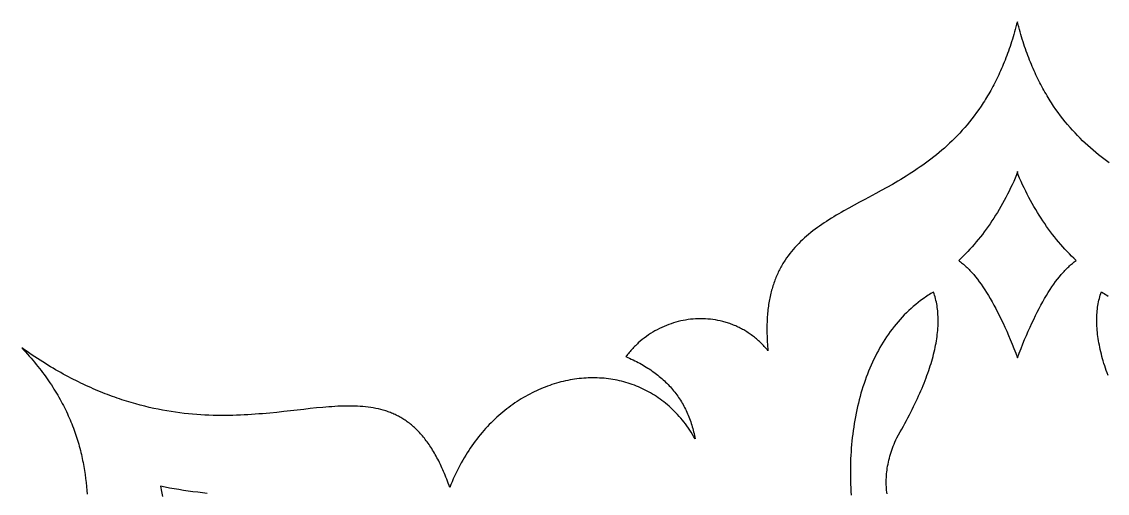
# Model space of a CAD drawing. Extents: x -350 to 350, y -250 to 250.
# Drawn here: x -56 to 5, y 47.2 to 73.7 of the extents above; entities that cross this region are included whole.
import ezdxf

# ---------------------------------------------------------------- set-up
doc = ezdxf.new("R2010")
doc.units = 0
doc.layers.add('BITMAP_LAYER', color=18, linetype='CONTINUOUS')
doc.layers.add('LAYER_1', color=174, linetype='CONTINUOUS')

msp = doc.modelspace()

# ---------------------------------------------------------------- linework, layer by layer
at = {"layer": 'BITMAP_LAYER'}
msp.add_lwpolyline([(-0.029, 54.815), (0.071, 55.078), (0.172, 55.336), (0.273, 55.588), (0.374, 55.833), (0.475, 56.073), (0.577, 56.307), (0.678, 56.534), (0.78, 56.756), (0.882, 56.972), (0.984, 57.182), (1.086, 57.385), (1.188, 57.583), (1.291, 57.775), (1.394, 57.961), (1.497, 58.141), (1.6, 58.315), (1.703, 58.483), (1.806, 58.645), (1.91, 58.801), (2.014, 58.951), (2.117, 59.095), (2.221, 59.233), (2.326, 59.365), (2.43, 59.491), (2.535, 59.611), (2.587, 59.669), (2.639, 59.725), (2.692, 59.78), (2.744, 59.834), (2.797, 59.885), (2.849, 59.936), (2.902, 59.985), (2.954, 60.032), (3.007, 60.078), (3.06, 60.122), (3.113, 60.165), (3.165, 60.207), (3.218, 60.247), (3.271, 60.285), (3.142, 60.408), (3.015, 60.533), (2.889, 60.66), (2.765, 60.79), (2.642, 60.921), (2.521, 61.055), (2.402, 61.191), (2.284, 61.329), (2.168, 61.469), (2.053, 61.612), (1.94, 61.756), (1.828, 61.903), (1.719, 62.052), (1.61, 62.203), (1.503, 62.357), (1.398, 62.512), (1.295, 62.67), (1.193, 62.83), (1.092, 62.992), (0.993, 63.156), (0.896, 63.322), (0.8, 63.491), (0.706, 63.662), (0.614, 63.835), (0.523, 64.01), (0.433, 64.187), (0.346, 64.366), (0.259, 64.548), (0.175, 64.732), (0.092, 64.918), (0.01, 65.106), (-0.034, 65.296), (-0.079, 65.106), (-0.16, 64.918), (-0.243, 64.731), (-0.327, 64.548), (-0.413, 64.366), (-0.501, 64.186), (-0.59, 64.009), (-0.681, 63.834), (-0.773, 63.661), (-0.867, 63.49), (-0.963, 63.321), (-1.06, 63.155), (-1.158, 62.991), (-1.259, 62.829), (-1.361, 62.669), (-1.464, 62.511), (-1.569, 62.355), (-1.676, 62.202), (-1.784, 62.05), (-1.894, 61.901), (-2.005, 61.754), (-2.118, 61.61), (-2.233, 61.467), (-2.349, 61.327), (-2.466, 61.189), (-2.586, 61.052), (-2.707, 60.919), (-2.829, 60.787), (-2.953, 60.657), (-3.079, 60.53), (-3.206, 60.405), (-3.335, 60.282), (-3.282, 60.243), (-3.229, 60.204), (-3.176, 60.162), (-3.123, 60.119), (-3.071, 60.075), (-3.018, 60.029), (-2.965, 59.982), (-2.913, 59.933), (-2.86, 59.883), (-2.807, 59.831), (-2.755, 59.778), (-2.702, 59.723), (-2.65, 59.667), (-2.598, 59.609), (-2.493, 59.489), (-2.388, 59.363), (-2.284, 59.231), (-2.18, 59.093), (-2.076, 58.949), (-1.972, 58.799), (-1.868, 58.643), (-1.765, 58.481), (-1.661, 58.313), (-1.558, 58.139), (-1.455, 57.959), (-1.352, 57.774), (-1.25, 57.582), (-1.147, 57.384), (-1.045, 57.181), (-0.942, 56.971), (-0.84, 56.755), (-0.738, 56.534), (-0.636, 56.306), (-0.535, 56.072), (-0.433, 55.833), (-0.332, 55.587), (-0.231, 55.336), (-0.13, 55.078)], close=True, dxfattribs=at)
for points in [[(-7.366, 47.163), (-7.379, 47.26), (-7.389, 47.358), (-7.397, 47.457), (-7.404, 47.557), (-7.408, 47.658), (-7.41, 47.759), (-7.41, 47.862), (-7.408, 47.965), (-7.403, 48.07), (-7.397, 48.175), (-7.388, 48.281), (-7.377, 48.388), (-7.364, 48.495), (-7.348, 48.604), (-7.33, 48.713), (-7.31, 48.822), (-7.287, 48.933), (-7.262, 49.044), (-7.234, 49.156), (-7.204, 49.268), (-7.171, 49.382), (-7.136, 49.495), (-7.099, 49.61), (-7.058, 49.724), (-7.016, 49.84), (-6.97, 49.956), (-6.922, 50.072), (-6.871, 50.189), (-6.818, 50.307), (-6.721, 50.472), (-6.627, 50.637), (-6.535, 50.8), (-6.445, 50.962), (-6.357, 51.123), (-6.271, 51.283), (-6.187, 51.441), (-6.105, 51.598), (-6.025, 51.754), (-5.948, 51.909), (-5.872, 52.063), (-5.798, 52.216), (-5.726, 52.367), (-5.656, 52.517), (-5.589, 52.666), (-5.523, 52.814), (-5.459, 52.96), (-5.398, 53.106), (-5.338, 53.25), (-5.28, 53.393), (-5.225, 53.535), (-5.171, 53.675), (-5.12, 53.815), (-5.07, 53.953), (-5.023, 54.09), (-4.977, 54.226), (-4.934, 54.361), (-4.892, 54.494), (-4.853, 54.626), (-4.815, 54.758), (-4.78, 54.888), (-4.747, 55.016), (-4.716, 55.144), (-4.686, 55.27), (-4.659, 55.395), (-4.634, 55.519), (-4.611, 55.642), (-4.589, 55.764), (-4.57, 55.884), (-4.553, 56.004), (-4.538, 56.122), (-4.525, 56.238), (-4.514, 56.354), (-4.505, 56.469), (-4.498, 56.582), (-4.493, 56.694), (-4.49, 56.805), (-4.489, 56.915), (-4.49, 57.023), (-4.494, 57.131), (-4.499, 57.237), (-4.506, 57.342), (-4.515, 57.446), (-4.526, 57.548), (-4.54, 57.65), (-4.555, 57.75), (-4.572, 57.849), (-4.592, 57.947), (-4.613, 58.043), (-4.636, 58.139), (-4.662, 58.233), (-4.689, 58.326), (-4.719, 58.418), (-4.75, 58.509), (-4.826, 58.465), (-4.901, 58.419), (-4.976, 58.373), (-5.049, 58.326), (-5.123, 58.279), (-5.195, 58.23), (-5.267, 58.181), (-5.338, 58.131), (-5.479, 58.028), (-5.617, 57.923), (-5.753, 57.814), (-5.886, 57.702), (-6.016, 57.587), (-6.144, 57.469), (-6.27, 57.349), (-6.393, 57.225), (-6.513, 57.099), (-6.631, 56.97), (-6.746, 56.838), (-6.859, 56.704), (-6.97, 56.567), (-7.078, 56.428), (-7.183, 56.286), (-7.286, 56.141), (-7.387, 55.994), (-7.485, 55.845), (-7.58, 55.694), (-7.673, 55.54), (-7.764, 55.384), (-7.852, 55.226), (-7.937, 55.066), (-8.021, 54.904), (-8.101, 54.74), (-8.18, 54.573), (-8.256, 54.405), (-8.329, 54.235), (-8.4, 54.064), (-8.469, 53.89), (-8.535, 53.715), (-8.599, 53.538), (-8.66, 53.36), (-8.719, 53.18), (-8.776, 52.998), (-8.83, 52.815), (-8.882, 52.631), (-8.931, 52.445), (-8.978, 52.258), (-9.023, 52.069), (-9.065, 51.88), (-9.105, 51.689), (-9.142, 51.497), (-9.178, 51.304), (-9.21, 51.11), (-9.241, 50.915), (-9.269, 50.719), (-9.295, 50.522), (-9.318, 50.325), (-9.339, 50.126), (-9.358, 49.927), (-9.374, 49.728), (-9.389, 49.527), (-9.4, 49.326), (-9.41, 49.125), (-9.417, 48.923), (-9.422, 48.72), (-9.424, 48.518), (-9.425, 48.314), (-9.423, 48.111), (-9.418, 47.907), (-9.412, 47.703), (-9.403, 47.499), (-9.392, 47.295), (-9.378, 47.091)], [(5.062, 53.82), (5.013, 53.958), (4.965, 54.095), (4.919, 54.231), (4.876, 54.365), (4.834, 54.499), (4.795, 54.631), (4.757, 54.762), (4.722, 54.892), (4.688, 55.021), (4.657, 55.148), (4.627, 55.275), (4.6, 55.4), (4.575, 55.524), (4.551, 55.647), (4.53, 55.768), (4.511, 55.889), (4.494, 56.008), (4.478, 56.126), (4.465, 56.243), (4.454, 56.358), (4.445, 56.473), (4.438, 56.586), (4.433, 56.698), (4.43, 56.809), (4.429, 56.919), (4.43, 57.028), (4.433, 57.135), (4.438, 57.241), (4.445, 57.346), (4.454, 57.45), (4.465, 57.553), (4.478, 57.654), (4.494, 57.754), (4.511, 57.853), (4.53, 57.951), (4.551, 58.048), (4.575, 58.143), (4.6, 58.238), (4.627, 58.331), (4.657, 58.423), (4.688, 58.513), (4.764, 58.469), (4.839, 58.424), (4.914, 58.378), (4.988, 58.331), (5.061, 58.284)], [(-45.597, 47.18), (-45.863, 47.211), (-46.128, 47.243), (-46.393, 47.278), (-46.657, 47.314), (-46.92, 47.352), (-47.183, 47.393), (-47.444, 47.436), (-47.704, 47.482), (-47.962, 47.531), (-48.219, 47.584), (-48.161, 47.293), (-48.107, 47.005)]]:
    msp.add_lwpolyline(points, dxfattribs=at)
at = {"layer": 'LAYER_1'}
msp.add_lwpolyline([(5.13, 65.77), (4.976, 65.883), (4.824, 65.999), (4.672, 66.117), (4.521, 66.237), (4.37, 66.361), (4.221, 66.487), (4.072, 66.616), (3.925, 66.749), (3.779, 66.884), (3.633, 67.023), (3.489, 67.165), (3.347, 67.31), (3.205, 67.459), (3.065, 67.612), (2.927, 67.768), (2.79, 67.928), (2.654, 68.092), (2.52, 68.259), (2.388, 68.431), (2.258, 68.607), (2.13, 68.788), (2.003, 68.972), (1.94, 69.066), (1.878, 69.161), (1.817, 69.258), (1.756, 69.355), (1.695, 69.454), (1.635, 69.553), (1.575, 69.654), (1.517, 69.756), (1.458, 69.859), (1.4, 69.964), (1.343, 70.07), (1.286, 70.177), (1.23, 70.285), (1.175, 70.394), (1.12, 70.505), (1.065, 70.617), (1.011, 70.73), (0.958, 70.845), (0.906, 70.961), (0.854, 71.078), (0.803, 71.196), (0.752, 71.316), (0.702, 71.438), (0.653, 71.56), (0.604, 71.684), (0.557, 71.81), (0.509, 71.937), (0.463, 72.065), (0.417, 72.195), (0.372, 72.326), (0.327, 72.458), (0.284, 72.592), (0.241, 72.728), (0.199, 72.865), (0.157, 73.003), (0.117, 73.144), (0.077, 73.285), (0.038, 73.428), (-0.001, 73.573), (-0.038, 73.719), (-0.076, 73.573), (-0.114, 73.428), (-0.153, 73.285), (-0.193, 73.143), (-0.233, 73.003), (-0.275, 72.865), (-0.317, 72.728), (-0.359, 72.592), (-0.403, 72.458), (-0.447, 72.325), (-0.492, 72.194), (-0.538, 72.064), (-0.584, 71.936), (-0.631, 71.809), (-0.679, 71.684), (-0.728, 71.56), (-0.777, 71.437), (-0.827, 71.316), (-0.877, 71.196), (-0.928, 71.077), (-0.98, 70.96), (-1.032, 70.844), (-1.085, 70.729), (-1.139, 70.616), (-1.193, 70.504), (-1.248, 70.393), (-1.303, 70.284), (-1.36, 70.175), (-1.416, 70.068), (-1.473, 69.963), (-1.531, 69.858), (-1.589, 69.755), (-1.648, 69.653), (-1.708, 69.552), (-1.768, 69.452), (-1.828, 69.353), (-1.889, 69.256), (-1.951, 69.16), (-2.013, 69.064), (-2.075, 68.97), (-2.201, 68.786), (-2.33, 68.605), (-2.46, 68.429), (-2.592, 68.257), (-2.726, 68.089), (-2.861, 67.925), (-2.998, 67.765), (-3.136, 67.609), (-3.276, 67.456), (-3.417, 67.307), (-3.56, 67.161), (-3.704, 67.019), (-3.849, 66.88), (-3.995, 66.745), (-4.142, 66.612), (-4.291, 66.483), (-4.44, 66.357), (-4.59, 66.233), (-4.741, 66.112), (-4.893, 65.994), (-5.046, 65.879), (-5.199, 65.765), (-5.353, 65.655), (-5.507, 65.546), (-5.662, 65.44), (-5.817, 65.336), (-5.972, 65.234), (-6.128, 65.134), (-6.284, 65.036), (-6.441, 64.939), (-6.597, 64.845), (-6.753, 64.751), (-6.91, 64.66), (-7.066, 64.569), (-7.378, 64.392), (-7.689, 64.22), (-7.998, 64.051), (-8.611, 63.721), (-8.912, 63.558), (-9.211, 63.397), (-9.505, 63.235), (-9.794, 63.073), (-9.937, 62.991), (-10.079, 62.909), (-10.219, 62.826), (-10.358, 62.742), (-10.495, 62.658), (-10.631, 62.573), (-10.765, 62.487), (-10.898, 62.4), (-11.028, 62.312), (-11.157, 62.223), (-11.284, 62.132), (-11.409, 62.04), (-11.532, 61.947), (-11.653, 61.852), (-11.772, 61.755), (-11.889, 61.656), (-12.004, 61.556), (-12.116, 61.454), (-12.226, 61.349), (-12.333, 61.243), (-12.438, 61.134), (-12.54, 61.023), (-12.64, 60.91), (-12.737, 60.794), (-12.831, 60.675), (-12.923, 60.554), (-13.011, 60.43), (-13.097, 60.303), (-13.139, 60.239), (-13.18, 60.174), (-13.22, 60.108), (-13.26, 60.041), (-13.298, 59.973), (-13.336, 59.905), (-13.373, 59.835), (-13.41, 59.765), (-13.445, 59.695), (-13.48, 59.623), (-13.514, 59.55), (-13.547, 59.477), (-13.579, 59.402), (-13.61, 59.327), (-13.641, 59.251), (-13.67, 59.174), (-13.699, 59.096), (-13.727, 59.017), (-13.754, 58.937), (-13.78, 58.856), (-13.805, 58.775), (-13.83, 58.692), (-13.853, 58.608), (-13.875, 58.523), (-13.897, 58.438), (-13.918, 58.351), (-13.937, 58.263), (-13.956, 58.174), (-13.974, 58.084), (-13.99, 57.993), (-14.006, 57.901), (-14.021, 57.808), (-14.035, 57.713), (-14.048, 57.618), (-14.059, 57.521), (-14.07, 57.423), (-14.08, 57.324), (-14.089, 57.224), (-14.096, 57.123), (-14.103, 57.021), (-14.109, 56.917), (-14.113, 56.812), (-14.117, 56.706), (-14.119, 56.599), (-14.12, 56.49), (-14.12, 56.38), (-14.119, 56.269), (-14.117, 56.157), (-14.114, 56.043), (-14.11, 55.928), (-14.105, 55.812), (-14.098, 55.694), (-14.09, 55.575), (-14.082, 55.455), (-14.072, 55.333), (-14.061, 55.21), (-14.111, 55.271), (-14.162, 55.331), (-14.214, 55.389), (-14.266, 55.447), (-14.319, 55.504), (-14.372, 55.559), (-14.426, 55.614), (-14.481, 55.667), (-14.536, 55.719), (-14.592, 55.77), (-14.648, 55.821), (-14.705, 55.87), (-14.762, 55.918), (-14.82, 55.965), (-14.879, 56.01), (-14.938, 56.055), (-14.997, 56.099), (-15.057, 56.142), (-15.117, 56.183), (-15.178, 56.224), (-15.239, 56.263), (-15.301, 56.302), (-15.363, 56.339), (-15.425, 56.376), (-15.488, 56.411), (-15.552, 56.445), (-15.615, 56.479), (-15.679, 56.511), (-15.744, 56.542), (-15.808, 56.572), (-15.873, 56.601), (-15.939, 56.629), (-16.004, 56.656), (-16.07, 56.682), (-16.136, 56.708), (-16.203, 56.732), (-16.27, 56.755), (-16.337, 56.776), (-16.404, 56.797), (-16.471, 56.817), (-16.539, 56.836), (-16.607, 56.854), (-16.744, 56.887), (-16.881, 56.916), (-17.019, 56.941), (-17.157, 56.962), (-17.296, 56.979), (-17.435, 56.992), (-17.574, 57.001), (-17.714, 57.006), (-17.854, 57.008), (-17.994, 57.005), (-18.133, 56.999), (-18.273, 56.989), (-18.412, 56.975), (-18.551, 56.957), (-18.69, 56.936), (-18.828, 56.911), (-18.965, 56.882), (-19.102, 56.849), (-19.238, 56.813), (-19.373, 56.772), (-19.508, 56.729), (-19.641, 56.681), (-19.773, 56.63), (-19.904, 56.576), (-20.034, 56.517), (-20.162, 56.456), (-20.289, 56.39), (-20.414, 56.321), (-20.538, 56.249), (-20.66, 56.173), (-20.78, 56.094), (-20.898, 56.011), (-21.015, 55.924), (-21.129, 55.835), (-21.241, 55.741), (-21.351, 55.645), (-21.405, 55.595), (-21.458, 55.545), (-21.511, 55.493), (-21.563, 55.441), (-21.615, 55.388), (-21.666, 55.335), (-21.716, 55.28), (-21.766, 55.225), (-21.815, 55.168), (-21.863, 55.111), (-21.911, 55.053), (-21.958, 54.995), (-22.004, 54.935), (-22.05, 54.875), (-21.947, 54.831), (-21.846, 54.787), (-21.746, 54.741), (-21.647, 54.695), (-21.55, 54.648), (-21.454, 54.6), (-21.359, 54.551), (-21.266, 54.501), (-21.174, 54.45), (-21.083, 54.398), (-20.994, 54.345), (-20.906, 54.292), (-20.819, 54.237), (-20.734, 54.182), (-20.65, 54.126), (-20.567, 54.068), (-20.486, 54.01), (-20.406, 53.951), (-20.327, 53.891), (-20.249, 53.83), (-20.173, 53.768), (-20.099, 53.706), (-20.025, 53.642), (-19.953, 53.577), (-19.882, 53.512), (-19.813, 53.446), (-19.745, 53.378), (-19.678, 53.31), (-19.612, 53.241), (-19.548, 53.171), (-19.485, 53.1), (-19.424, 53.028), (-19.364, 52.955), (-19.305, 52.881), (-19.247, 52.807), (-19.191, 52.731), (-19.136, 52.655), (-19.083, 52.578), (-19.03, 52.499), (-18.979, 52.42), (-18.93, 52.34), (-18.882, 52.259), (-18.835, 52.177), (-18.789, 52.094), (-18.745, 52.01), (-18.702, 51.926), (-18.66, 51.84), (-18.62, 51.754), (-18.581, 51.666), (-18.543, 51.578), (-18.507, 51.489), (-18.472, 51.398), (-18.438, 51.307), (-18.406, 51.215), (-18.375, 51.123), (-18.345, 51.029), (-18.317, 50.934), (-18.29, 50.838), (-18.264, 50.742), (-18.24, 50.644), (-18.217, 50.546), (-18.195, 50.447), (-18.175, 50.346), (-18.156, 50.245), (-18.228, 50.373), (-18.303, 50.499), (-18.379, 50.622), (-18.457, 50.742), (-18.537, 50.86), (-18.618, 50.976), (-18.701, 51.089), (-18.786, 51.2), (-18.872, 51.308), (-18.96, 51.414), (-19.049, 51.517), (-19.14, 51.618), (-19.232, 51.716), (-19.326, 51.812), (-19.421, 51.906), (-19.517, 51.997), (-19.615, 52.086), (-19.714, 52.172), (-19.814, 52.256), (-19.916, 52.337), (-20.019, 52.416), (-20.123, 52.493), (-20.228, 52.567), (-20.335, 52.638), (-20.442, 52.708), (-20.551, 52.774), (-20.66, 52.839), (-20.771, 52.901), (-20.883, 52.961), (-20.995, 53.018), (-21.109, 53.073), (-21.223, 53.125), (-21.338, 53.176), (-21.455, 53.223), (-21.572, 53.269), (-21.689, 53.312), (-21.808, 53.352), (-21.927, 53.39), (-22.047, 53.426), (-22.168, 53.46), (-22.289, 53.491), (-22.411, 53.52), (-22.533, 53.546), (-22.656, 53.57), (-22.78, 53.592), (-22.904, 53.611), (-23.028, 53.629), (-23.153, 53.643), (-23.279, 53.656), (-23.404, 53.666), (-23.53, 53.673), (-23.657, 53.679), (-23.783, 53.682), (-23.91, 53.683), (-24.037, 53.681), (-24.165, 53.677), (-24.292, 53.671), (-24.42, 53.662), (-24.548, 53.652), (-24.675, 53.639), (-24.803, 53.623), (-24.931, 53.605), (-25.059, 53.585), (-25.187, 53.563), (-25.315, 53.539), (-25.443, 53.512), (-25.57, 53.483), (-25.698, 53.451), (-25.825, 53.418), (-25.952, 53.382), (-26.079, 53.343), (-26.205, 53.303), (-26.331, 53.26), (-26.457, 53.215), (-26.583, 53.168), (-26.708, 53.118), (-26.833, 53.067), (-26.957, 53.013), (-27.081, 52.956), (-27.204, 52.898), (-27.327, 52.837), (-27.449, 52.774), (-27.571, 52.709), (-27.692, 52.642), (-27.812, 52.572), (-27.932, 52.5), (-28.051, 52.426), (-28.169, 52.35), (-28.286, 52.271), (-28.403, 52.19), (-28.519, 52.108), (-28.634, 52.022), (-28.748, 51.935), (-28.861, 51.846), (-28.973, 51.754), (-29.084, 51.66), (-29.195, 51.564), (-29.304, 51.466), (-29.412, 51.365), (-29.519, 51.263), (-29.625, 51.158), (-29.729, 51.051), (-29.833, 50.942), (-29.935, 50.83), (-30.036, 50.717), (-30.136, 50.601), (-30.235, 50.484), (-30.332, 50.364), (-30.428, 50.242), (-30.522, 50.117), (-30.615, 49.991), (-30.707, 49.862), (-30.797, 49.732), (-30.886, 49.599), (-30.973, 49.464), (-31.058, 49.327), (-31.142, 49.188), (-31.225, 49.047), (-31.305, 48.903), (-31.384, 48.758), (-31.462, 48.61), (-31.537, 48.46), (-31.611, 48.308), (-31.683, 48.154), (-31.753, 47.998), (-31.821, 47.84), (-31.888, 47.68), (-31.952, 47.518), (-31.994, 47.636), (-32.037, 47.753), (-32.079, 47.868), (-32.123, 47.981), (-32.166, 48.092), (-32.21, 48.201), (-32.255, 48.308), (-32.299, 48.413), (-32.344, 48.517), (-32.39, 48.618), (-32.436, 48.718), (-32.482, 48.816), (-32.529, 48.912), (-32.576, 49.007), (-32.623, 49.099), (-32.671, 49.19), (-32.719, 49.279), (-32.767, 49.366), (-32.816, 49.452), (-32.866, 49.536), (-32.915, 49.618), (-32.965, 49.699), (-33.016, 49.778), (-33.067, 49.855), (-33.118, 49.931), (-33.17, 50.005), (-33.222, 50.077), (-33.274, 50.148), (-33.327, 50.217), (-33.38, 50.285), (-33.434, 50.352), (-33.487, 50.416), (-33.542, 50.479), (-33.597, 50.541), (-33.652, 50.602), (-33.707, 50.66), (-33.763, 50.718), (-33.819, 50.774), (-33.876, 50.828), (-33.933, 50.881), (-33.991, 50.933), (-34.048, 50.984), (-34.107, 51.033), (-34.165, 51.08), (-34.224, 51.127), (-34.284, 51.172), (-34.344, 51.216), (-34.404, 51.258), (-34.465, 51.299), (-34.526, 51.34), (-34.587, 51.378), (-34.649, 51.416), (-34.711, 51.452), (-34.774, 51.488), (-34.837, 51.522), (-34.9, 51.554), (-34.964, 51.586), (-35.028, 51.617), (-35.093, 51.646), (-35.158, 51.675), (-35.223, 51.702), (-35.289, 51.728), (-35.355, 51.754), (-35.421, 51.778), (-35.488, 51.801), (-35.556, 51.823), (-35.624, 51.844), (-35.692, 51.865), (-35.829, 51.902), (-35.969, 51.936), (-36.109, 51.966), (-36.252, 51.993), (-36.396, 52.016), (-36.541, 52.037), (-36.689, 52.054), (-36.838, 52.068), (-36.988, 52.079), (-37.14, 52.088), (-37.294, 52.094), (-37.449, 52.097), (-37.607, 52.098), (-37.765, 52.097), (-37.926, 52.094), (-38.088, 52.088), (-38.251, 52.081), (-38.417, 52.072), (-38.583, 52.061), (-38.752, 52.049), (-38.922, 52.035), (-39.094, 52.02), (-39.443, 51.987), (-39.799, 51.95), (-40.161, 51.91), (-40.53, 51.868), (-41.288, 51.784), (-41.678, 51.743), (-42.074, 51.703), (-42.274, 51.685), (-42.477, 51.667), (-42.681, 51.651), (-42.887, 51.635), (-43.094, 51.621), (-43.303, 51.608), (-43.514, 51.597), (-43.727, 51.587), (-43.941, 51.579), (-44.157, 51.573), (-44.375, 51.568), (-44.595, 51.566), (-44.816, 51.566), (-45.039, 51.569), (-45.264, 51.573), (-45.491, 51.581), (-45.719, 51.591), (-45.949, 51.604), (-46.181, 51.62), (-46.415, 51.639), (-46.65, 51.661), (-46.887, 51.686), (-47.126, 51.715), (-47.367, 51.747), (-47.61, 51.783), (-47.854, 51.823), (-48.1, 51.866), (-48.348, 51.914), (-48.597, 51.966), (-48.849, 52.022), (-49.102, 52.082), (-49.357, 52.147), (-49.614, 52.217), (-49.743, 52.254), (-49.872, 52.291), (-50.002, 52.33), (-50.133, 52.371), (-50.264, 52.412), (-50.395, 52.455), (-50.527, 52.499), (-50.659, 52.544), (-50.792, 52.591), (-50.925, 52.638), (-51.058, 52.688), (-51.192, 52.738), (-51.327, 52.79), (-51.462, 52.844), (-51.597, 52.898), (-51.733, 52.955), (-51.869, 53.012), (-52.006, 53.071), (-52.143, 53.132), (-52.281, 53.194), (-52.419, 53.257), (-52.558, 53.322), (-52.697, 53.389), (-52.836, 53.457), (-52.976, 53.526), (-53.117, 53.597), (-53.258, 53.67), (-53.399, 53.744), (-53.541, 53.82), (-53.683, 53.898), (-53.826, 53.977), (-53.969, 54.058), (-54.113, 54.14), (-54.257, 54.224), (-54.401, 54.31), (-54.546, 54.398), (-54.692, 54.487), (-54.838, 54.578), (-54.984, 54.671), (-55.131, 54.766), (-55.278, 54.862), (-55.426, 54.96), (-55.574, 55.06), (-55.723, 55.162), (-55.872, 55.266), (-56.022, 55.371), (-55.913, 55.255), (-55.806, 55.139), (-55.701, 55.023), (-55.598, 54.907), (-55.497, 54.791), (-55.398, 54.675), (-55.301, 54.559), (-55.206, 54.443), (-55.112, 54.327), (-55.021, 54.211), (-54.932, 54.095), (-54.844, 53.979), (-54.758, 53.864), (-54.674, 53.748), (-54.592, 53.632), (-54.512, 53.516), (-54.433, 53.4), (-54.356, 53.284), (-54.281, 53.168), (-54.208, 53.052), (-54.136, 52.937), (-54.066, 52.821), (-53.998, 52.705), (-53.931, 52.59), (-53.866, 52.474), (-53.803, 52.358), (-53.741, 52.243), (-53.681, 52.127), (-53.622, 52.012), (-53.565, 51.897), (-53.51, 51.781), (-53.456, 51.666), (-53.403, 51.551), (-53.352, 51.436), (-53.302, 51.321), (-53.254, 51.206), (-53.208, 51.091), (-53.163, 50.976), (-53.119, 50.861), (-53.076, 50.747), (-53.035, 50.632), (-52.995, 50.518), (-52.957, 50.403), (-52.92, 50.289), (-52.884, 50.174), (-52.85, 50.06), (-52.817, 49.946), (-52.785, 49.832), (-52.754, 49.718), (-52.724, 49.605), (-52.696, 49.491), (-52.669, 49.377), (-52.643, 49.264), (-52.618, 49.15), (-52.595, 49.037), (-52.572, 48.924), (-52.551, 48.811), (-52.53, 48.698), (-52.493, 48.473), (-52.459, 48.248), (-52.43, 48.023), (-52.404, 47.8), (-52.382, 47.576), (-52.364, 47.354), (-52.349, 47.132)], dxfattribs=at)

doc.saveas('drawing.dxf')
